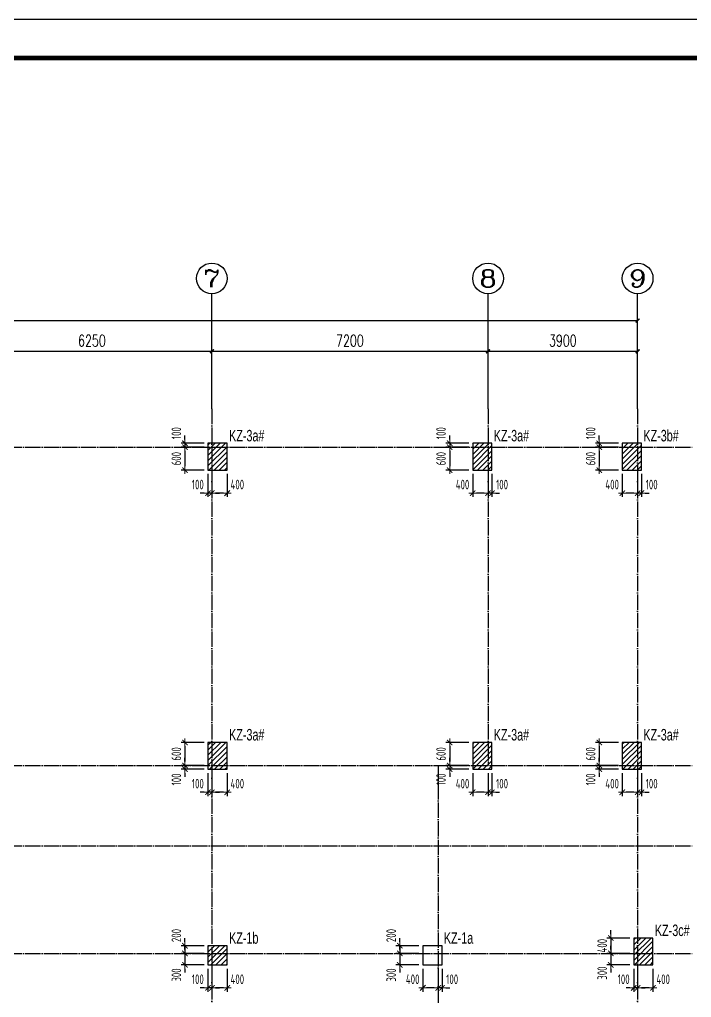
# Model space of a CAD drawing. Extents: x -441005 to 725361, y -182459 to 319313.
# Drawn here: x 5838 to 23352, y -23450 to 2050 of the extents above; entities that cross this region are included whole.
import ezdxf
from ezdxf.enums import TextEntityAlignment as Align

# ---------------------------------------------------------------- set-up
doc = ezdxf.new("R2010")
doc.units = 0
doc.header["$LTSCALE"] = 100
doc.linetypes.add('DOTE', pattern=[2.42, 2, -0.2, 0.02, -0.2])
doc.layers.get('0').update_dxf_attribs({"linetype": 'CONTINUOUS'})
doc.layers.get('Defpoints').update_dxf_attribs({"linetype": 'CONTINUOUS'})
for name, color, linetype in [('AXIS', 3, 'CONTINUOUS'), ('AXIS_TEXT', 7, 'CONTINUOUS'), ('COLU', 7, 'CONTINUOUS'), ('DOTE', 8, 'DOTE'), ('S审图修改', 2, 'CONTINUOUS'), ('TEXT', 7, 'CONTINUOUS'), ('图框', 7, 'CONTINUOUS')]:
    doc.layers.add(name, color=color, linetype=linetype)
doc.layers.add('COLU-平法定位', color=3, linetype='ByLayer', lineweight=18)
doc.layers.add('T填充图层(非模板)', color=251, linetype='CONTINUOUS', lineweight=0)
doc.styles.add('_TCH_AXIS', font='COMPLEX', dxfattribs={"bigfont": 'GBCBIG'})
doc.styles.add('_TCH_DIM_T3', font='simplex_.ttf', dxfattribs={"width": 0.705882, "bigfont": 'GBCBIG'})
doc.styles.add('BW_Dim', font='Bweng.shx', dxfattribs={"width": 0.7, "bigfont": 'hztxt.shx'})
doc.styles.add('COMPLEX', font='COMPLEX')
doc.styles.add('TCCAD_Dimension', font='Tssdeng.shx', dxfattribs={"width": 0.7, "bigfont": 'hztxt.shx'})
doc.dimstyles.new('_TCH_ARCH&&100', dxfattribs={"dimtxt": 297.5, "dimasz": 100, "dimexe": 250, "dimexo": 300, "dimgap": 126.25, "dimtad": 1, "dimdec": 0, "dimzin": 0, "dimdsep": 46, "dimtxsty": '_TCH_DIM_T3', "dimblk": 'ARCHTICK', "dimcen": 0.09, "dimclrt": 7, "dimazin": 2, "dimtfac": 1, "dimtdec": 0, "dimtix": 1, "dimtmove": 2, "dimatfit": 3, "dimfxl": 0, "dimtolj": 1, "dimtzin": 0, "dimarcsym": 0})
doc.dimstyles.new('TCCAD_100_100', dxfattribs={"dimtxt": 250, "dimasz": 100, "dimexe": 100, "dimexo": 100, "dimgap": 100, "dimtad": 1, "dimdec": 0, "dimzin": 0, "dimdsep": 46, "dimtxsty": 'TCCAD_Dimension', "dimblk": '_TCDBK100_100', "dimcen": 0, "dimclrt": 7, "dimadec": 0, "dimazin": 0, "dimtfac": 1, "dimtdec": 0, "dimtix": 1, "dimtmove": 2, "dimatfit": 3, "dimfxl": 0, "dimtolj": 1, "dimtzin": 0, "dimarcsym": 0})
pattern_1 = [(45, (43125, -141300), (-67.35192, 67.35192), [])]

# ---------------------------------------------------------------- blocks, each defined once
blk = doc.blocks.new('_AXISO')
blk.add_circle((0, 0), 0.5)
at = {"layer": 'AXIS_TEXT', "style": 'COMPLEX', "width": 1.041667}
blk.add_attdef('A', text='', height=0.56, dxfattribs=at).set_placement((-0.25, -0.28), (0.25, -0.28), align=Align.FIT)
blk = doc.blocks.new('_ArchTick')
at = {"color": 0, "linetype": 'ByBlock', "const_width": 0.4}
blk.add_lwpolyline([(-0.5, -0.5), (0.5, 0.5)], dxfattribs=at)
blk = doc.blocks.new('*D631')
at = {"layer": 'AXIS', "color": 0, "lineweight": -2}
for p, q in [((4600, -7800), (4600, -6350)), ((10850, -7800), (10850, -6350)), ((4600, -6600), (10850, -6600))]:
    blk.add_line(p, q, dxfattribs=at)
at = {"layer": 'Defpoints', "color": 0}
for p in [(10850, -6600), (4600, -8100), (10850, -8100)]:
    blk.add_point(p, dxfattribs=at)
at = {"layer": 'AXIS', "color": 0, "lineweight": -2, "xscale": 100, "yscale": 100, "zscale": 100, "rotation": 180}
blk.add_blockref('_ArchTick', (4600, -6600), dxfattribs=at)
at = {"layer": 'AXIS', "color": 0, "lineweight": -2, "xscale": 100, "yscale": 100, "zscale": 100}
blk.add_blockref('_ArchTick', (10850, -6600), dxfattribs=at)
at = {"layer": 'AXIS', "color": 7, "insert": (7725, -6324), "char_height": 297.5, "attachment_point": 5, "style": '_TCH_DIM_T3'}
blk.add_mtext('\\A1;6250', dxfattribs=at)
blk = doc.blocks.new('*D639')
at = {"layer": 'AXIS', "color": 0, "lineweight": -2}
for p, q in [((-29800, -7800), (-29800, -5550)), ((21950, -7800), (21950, -5550)), ((-29800, -5800), (21950, -5800))]:
    blk.add_line(p, q, dxfattribs=at)
at = {"layer": 'Defpoints', "color": 0}
for p in [(21950, -5800), (-29800, -8100), (21950, -8100)]:
    blk.add_point(p, dxfattribs=at)
at = {"layer": 'AXIS', "color": 0, "lineweight": -2, "xscale": 100, "yscale": 100, "zscale": 100, "rotation": 180}
blk.add_blockref('_ArchTick', (-29800, -5800), dxfattribs=at)
at = {"layer": 'AXIS', "color": 0, "lineweight": -2, "xscale": 100, "yscale": 100, "zscale": 100}
blk.add_blockref('_ArchTick', (21950, -5800), dxfattribs=at)
at = {"layer": 'AXIS', "color": 7, "insert": (-3925, -5524), "char_height": 297.5, "attachment_point": 5, "style": '_TCH_DIM_T3'}
blk.add_mtext('\\A1;51750', dxfattribs=at)
blk = doc.blocks.new('*D640')
at = {"layer": 'AXIS', "color": 0, "lineweight": -2}
for p, q in [((10850, -7800), (10850, -6350)), ((18050, -7800), (18050, -6350)), ((10850, -6600), (18050, -6600))]:
    blk.add_line(p, q, dxfattribs=at)
at = {"layer": 'Defpoints', "color": 0}
for p in [(18050, -6600), (10850, -8100), (18050, -8100)]:
    blk.add_point(p, dxfattribs=at)
at = {"layer": 'AXIS', "color": 0, "lineweight": -2, "xscale": 100, "yscale": 100, "zscale": 100, "rotation": 180}
blk.add_blockref('_ArchTick', (10850, -6600), dxfattribs=at)
at = {"layer": 'AXIS', "color": 0, "lineweight": -2, "xscale": 100, "yscale": 100, "zscale": 100}
blk.add_blockref('_ArchTick', (18050, -6600), dxfattribs=at)
at = {"layer": 'AXIS', "color": 7, "insert": (14450, -6324), "char_height": 297.5, "attachment_point": 5, "style": '_TCH_DIM_T3'}
blk.add_mtext('\\A1;7200', dxfattribs=at)
blk = doc.blocks.new('*D641')
at = {"layer": 'AXIS', "color": 0, "lineweight": -2}
for p, q in [((18050, -7800), (18050, -6350)), ((21950, -7800), (21950, -6350)), ((18050, -6600), (21950, -6600))]:
    blk.add_line(p, q, dxfattribs=at)
at = {"layer": 'Defpoints', "color": 0}
for p in [(21950, -6600), (18050, -8100), (21950, -8100)]:
    blk.add_point(p, dxfattribs=at)
at = {"layer": 'AXIS', "color": 0, "lineweight": -2, "xscale": 100, "yscale": 100, "zscale": 100, "rotation": 180}
blk.add_blockref('_ArchTick', (18050, -6600), dxfattribs=at)
at = {"layer": 'AXIS', "color": 0, "lineweight": -2, "xscale": 100, "yscale": 100, "zscale": 100}
blk.add_blockref('_ArchTick', (21950, -6600), dxfattribs=at)
at = {"layer": 'AXIS', "color": 7, "insert": (20000, -6324), "char_height": 297.5, "attachment_point": 5, "style": '_TCH_DIM_T3'}
blk.add_mtext('\\A1;3900', dxfattribs=at)
blk = doc.blocks.new('_TCDBK100_100')
blk.add_line((-1, 0), (1, 0))
at = {"const_width": 0.25}
blk.add_lwpolyline([(-0.7, -0.7), (0.7, 0.7)], dxfattribs=at)
blk = doc.blocks.new('*D649')
at = {"layer": 'COLU-平法定位', "color": 0, "linetype": 'Continuous', "lineweight": -2}
for p, q in [((20950, -8900), (20950, -8800)), ((21450, -9000), (20850, -9000)), ((21450, -9100), (20850, -9100)), ((20950, -9000), (20950, -9100)), ((20950, -9200), (20950, -9300))]:
    blk.add_line(p, q, dxfattribs=at)
at = {"layer": 'Defpoints', "color": 0, "linetype": 'Continuous'}
for p in [(20950, -9100), (21550, -9000), (21550, -9100)]:
    blk.add_point(p, dxfattribs=at)
at = {"layer": 'COLU-平法定位', "color": 0, "linetype": 'Continuous', "lineweight": -2, "xscale": 100, "yscale": 100, "zscale": 100}
for p, rotation in [((20950, -9000), 270), ((20950, -9100), 90)]:
    blk.add_blockref('_TCDBK100_100', p, dxfattribs=dict(at, rotation=rotation))
at = {"layer": 'COLU-平法定位', "color": 7, "linetype": 'Continuous', "insert": (20725, -8735), "char_height": 250, "attachment_point": 5, "rotation": 90, "style": 'TCCAD_Dimension'}
blk.add_mtext('\\A1;100', dxfattribs=at)
blk = doc.blocks.new('*D650')
at = {"layer": 'COLU-平法定位', "color": 0, "linetype": 'Continuous', "lineweight": -2}
for p, q in [((21450, -9100), (20850, -9100)), ((20950, -9200), (20950, -9600)), ((21450, -9700), (20850, -9700))]:
    blk.add_line(p, q, dxfattribs=at)
at = {"layer": 'Defpoints', "color": 0, "linetype": 'Continuous'}
for p in [(21550, -9100), (20950, -9700), (21550, -9700)]:
    blk.add_point(p, dxfattribs=at)
at = {"layer": 'COLU-平法定位', "color": 0, "linetype": 'Continuous', "lineweight": -2, "xscale": 100, "yscale": 100, "zscale": 100}
for p, rotation in [((20950, -9100), 90), ((20950, -9700), 270)]:
    blk.add_blockref('_TCDBK100_100', p, dxfattribs=dict(at, rotation=rotation))
at = {"layer": 'COLU-平法定位', "color": 7, "linetype": 'Continuous', "insert": (20725, -9400), "char_height": 250, "attachment_point": 5, "rotation": 90, "style": 'TCCAD_Dimension'}
blk.add_mtext('\\A1;600', dxfattribs=at)
blk = doc.blocks.new('*D651')
at = {"layer": 'COLU-平法定位', "color": 0, "linetype": 'Continuous', "lineweight": -2}
for p, q in [((21950, -9800), (21950, -10400)), ((22050, -9800), (22050, -10400)), ((21850, -10300), (21750, -10300)), ((22050, -10300), (21950, -10300)), ((22150, -10300), (22250, -10300))]:
    blk.add_line(p, q, dxfattribs=at)
at = {"layer": 'Defpoints', "color": 0, "linetype": 'Continuous'}
for p in [(21950, -9700), (22050, -9700), (21950, -10300)]:
    blk.add_point(p, dxfattribs=at)
at = {"layer": 'COLU-平法定位', "color": 0, "linetype": 'Continuous', "lineweight": -2, "xscale": 100, "yscale": 100, "zscale": 100}
for p, rotation in [((21950, -10300), 2.334537313969202e-08), ((22050, -10300), 180.0000000233454)]:
    blk.add_blockref('_TCDBK100_100', p, dxfattribs=dict(at, rotation=rotation))
at = {"layer": 'COLU-平法定位', "color": 7, "linetype": 'Continuous', "insert": (22315, -10075), "char_height": 250, "attachment_point": 5, "rotation": 0, "style": 'TCCAD_Dimension'}
blk.add_mtext('\\A1;100', dxfattribs=at)
blk = doc.blocks.new('*D652')
at = {"layer": 'COLU-平法定位', "color": 0, "linetype": 'Continuous', "lineweight": -2}
for p, q in [((21550, -9800), (21550, -10400)), ((21950, -9800), (21950, -10400)), ((21850, -10300), (21650, -10300))]:
    blk.add_line(p, q, dxfattribs=at)
at = {"layer": 'Defpoints', "color": 0, "linetype": 'Continuous'}
for p in [(21550, -9700), (21950, -9700), (21550, -10300)]:
    blk.add_point(p, dxfattribs=at)
at = {"layer": 'COLU-平法定位', "color": 0, "linetype": 'Continuous', "lineweight": -2, "xscale": 100, "yscale": 100, "zscale": 100}
for p, rotation in [((21550, -10300), 180.0000000233454), ((21950, -10300), 2.334540560866571e-08)]:
    blk.add_blockref('_TCDBK100_100', p, dxfattribs=dict(at, rotation=rotation))
at = {"layer": 'COLU-平法定位', "color": 7, "linetype": 'Continuous', "insert": (21285, -10075), "char_height": 250, "attachment_point": 5, "rotation": 0, "style": 'TCCAD_Dimension'}
blk.add_mtext('\\A1;400', dxfattribs=at)
blk = doc.blocks.new('*D653')
at = {"layer": 'COLU-平法定位', "color": 0, "linetype": 'Continuous', "lineweight": -2}
for p, q in [((21450, -16800), (20850, -16800)), ((20950, -16900), (20950, -17300)), ((21450, -17400), (20850, -17400))]:
    blk.add_line(p, q, dxfattribs=at)
at = {"layer": 'Defpoints', "color": 0, "linetype": 'Continuous'}
for p in [(21550, -16800), (20950, -17400), (21550, -17400)]:
    blk.add_point(p, dxfattribs=at)
at = {"layer": 'COLU-平法定位', "color": 0, "linetype": 'Continuous', "lineweight": -2, "xscale": 100, "yscale": 100, "zscale": 100}
for p, rotation in [((20950, -16800), 90), ((20950, -17400), 270)]:
    blk.add_blockref('_TCDBK100_100', p, dxfattribs=dict(at, rotation=rotation))
at = {"layer": 'COLU-平法定位', "color": 7, "linetype": 'Continuous', "insert": (20725, -17100), "char_height": 250, "attachment_point": 5, "rotation": 90, "style": 'TCCAD_Dimension'}
blk.add_mtext('\\A1;600', dxfattribs=at)
blk = doc.blocks.new('*D654')
at = {"layer": 'COLU-平法定位', "color": 0, "linetype": 'Continuous', "lineweight": -2}
for p, q in [((20950, -17300), (20950, -17200)), ((21450, -17400), (20850, -17400)), ((21450, -17500), (20850, -17500)), ((20950, -17400), (20950, -17500)), ((20950, -17600), (20950, -17700))]:
    blk.add_line(p, q, dxfattribs=at)
at = {"layer": 'Defpoints', "color": 0, "linetype": 'Continuous'}
for p in [(20950, -17500), (21550, -17400), (21550, -17500)]:
    blk.add_point(p, dxfattribs=at)
at = {"layer": 'COLU-平法定位', "color": 0, "linetype": 'Continuous', "lineweight": -2, "xscale": 100, "yscale": 100, "zscale": 100}
for p, rotation in [((20950, -17400), 270), ((20950, -17500), 90)]:
    blk.add_blockref('_TCDBK100_100', p, dxfattribs=dict(at, rotation=rotation))
at = {"layer": 'COLU-平法定位', "color": 7, "linetype": 'Continuous', "insert": (20725, -17765), "char_height": 250, "attachment_point": 5, "rotation": 90, "style": 'TCCAD_Dimension'}
blk.add_mtext('\\A1;100', dxfattribs=at)
blk = doc.blocks.new('*D655')
at = {"layer": 'COLU-平法定位', "color": 0, "linetype": 'Continuous', "lineweight": -2}
for p, q in [((21950, -17600), (21950, -18200)), ((22050, -17600), (22050, -18200)), ((21850, -18100), (21750, -18100)), ((22050, -18100), (21950, -18100)), ((22150, -18100), (22250, -18100))]:
    blk.add_line(p, q, dxfattribs=at)
at = {"layer": 'Defpoints', "color": 0, "linetype": 'Continuous'}
for p in [(21950, -17500), (22050, -17500), (21950, -18100)]:
    blk.add_point(p, dxfattribs=at)
at = {"layer": 'COLU-平法定位', "color": 0, "linetype": 'Continuous', "lineweight": -2, "xscale": 100, "yscale": 100, "zscale": 100}
for p, rotation in [((21950, -18100), 2.334537313969202e-08), ((22050, -18100), 180.0000000233454)]:
    blk.add_blockref('_TCDBK100_100', p, dxfattribs=dict(at, rotation=rotation))
at = {"layer": 'COLU-平法定位', "color": 7, "linetype": 'Continuous', "insert": (22315, -17875), "char_height": 250, "attachment_point": 5, "rotation": 0, "style": 'TCCAD_Dimension'}
blk.add_mtext('\\A1;100', dxfattribs=at)
blk = doc.blocks.new('*D656')
at = {"layer": 'COLU-平法定位', "color": 0, "linetype": 'Continuous', "lineweight": -2}
for p, q in [((21550, -17600), (21550, -18200)), ((21950, -17600), (21950, -18200)), ((21850, -18100), (21650, -18100))]:
    blk.add_line(p, q, dxfattribs=at)
at = {"layer": 'Defpoints', "color": 0, "linetype": 'Continuous'}
for p in [(21550, -17500), (21950, -17500), (21550, -18100)]:
    blk.add_point(p, dxfattribs=at)
at = {"layer": 'COLU-平法定位', "color": 0, "linetype": 'Continuous', "lineweight": -2, "xscale": 100, "yscale": 100, "zscale": 100}
for p, rotation in [((21550, -18100), 180.0000000233454), ((21950, -18100), 2.334540560866571e-08)]:
    blk.add_blockref('_TCDBK100_100', p, dxfattribs=dict(at, rotation=rotation))
at = {"layer": 'COLU-平法定位', "color": 7, "linetype": 'Continuous', "insert": (21285, -17875), "char_height": 250, "attachment_point": 5, "rotation": 0, "style": 'TCCAD_Dimension'}
blk.add_mtext('\\A1;400', dxfattribs=at)
blk = doc.blocks.new('*D657')
at = {"layer": 'COLU-平法定位', "color": 0, "linetype": 'Continuous', "lineweight": -2}
for p, q in [((21750, -21900), (21150, -21900)), ((21250, -21800), (21250, -21700)), ((21250, -21900), (21250, -22300)), ((21750, -22300), (21150, -22300)), ((21250, -22400), (21250, -22500))]:
    blk.add_line(p, q, dxfattribs=at)
at = {"layer": 'Defpoints', "color": 0, "linetype": 'Continuous'}
for p in [(21850, -21900), (21250, -22300), (21850, -22300)]:
    blk.add_point(p, dxfattribs=at)
at = {"layer": 'COLU-平法定位', "color": 0, "linetype": 'Continuous', "lineweight": -2, "xscale": 100, "yscale": 100, "zscale": 100}
for p, rotation in [((21250, -21900), 270), ((21250, -22300), 90)]:
    blk.add_blockref('_TCDBK100_100', p, dxfattribs=dict(at, rotation=rotation))
at = {"layer": 'COLU-平法定位', "color": 7, "linetype": 'Continuous', "insert": (21025, -22100), "char_height": 250, "attachment_point": 5, "rotation": 90, "style": 'TCCAD_Dimension'}
blk.add_mtext('\\A1;400', dxfattribs=at)
blk = doc.blocks.new('*D658')
at = {"layer": 'COLU-平法定位', "color": 0, "linetype": 'Continuous', "lineweight": -2}
for p, q in [((21250, -22200), (21250, -22100)), ((21750, -22300), (21150, -22300)), ((21250, -22300), (21250, -22600)), ((21750, -22600), (21150, -22600)), ((21250, -22700), (21250, -22800))]:
    blk.add_line(p, q, dxfattribs=at)
at = {"layer": 'Defpoints', "color": 0, "linetype": 'Continuous'}
for p in [(21850, -22300), (21250, -22600), (21850, -22600)]:
    blk.add_point(p, dxfattribs=at)
at = {"layer": 'COLU-平法定位', "color": 0, "linetype": 'Continuous', "lineweight": -2, "xscale": 100, "yscale": 100, "zscale": 100}
for p, rotation in [((21250, -22300), 270), ((21250, -22600), 90)]:
    blk.add_blockref('_TCDBK100_100', p, dxfattribs=dict(at, rotation=rotation))
at = {"layer": 'COLU-平法定位', "color": 7, "linetype": 'Continuous', "insert": (21025, -22815), "char_height": 250, "attachment_point": 5, "rotation": 90, "style": 'TCCAD_Dimension'}
blk.add_mtext('\\A1;300', dxfattribs=at)
blk = doc.blocks.new('*D659')
at = {"layer": 'COLU-平法定位', "color": 0, "linetype": 'Continuous', "lineweight": -2}
for p, q in [((21950, -22700), (21950, -23300)), ((22350, -22700), (22350, -23300)), ((22250, -23200), (22050, -23200))]:
    blk.add_line(p, q, dxfattribs=at)
at = {"layer": 'Defpoints', "color": 0, "linetype": 'Continuous'}
for p in [(21950, -22600), (22350, -22600), (21950, -23200)]:
    blk.add_point(p, dxfattribs=at)
at = {"layer": 'COLU-平法定位', "color": 0, "linetype": 'Continuous', "lineweight": -2, "xscale": 100, "yscale": 100, "zscale": 100}
for p, rotation in [((21950, -23200), 180.0000000233454), ((22350, -23200), 2.334540560866571e-08)]:
    blk.add_blockref('_TCDBK100_100', p, dxfattribs=dict(at, rotation=rotation))
at = {"layer": 'COLU-平法定位', "color": 7, "linetype": 'Continuous', "insert": (22615, -22975), "char_height": 250, "attachment_point": 5, "rotation": 0, "style": 'TCCAD_Dimension'}
blk.add_mtext('\\A1;400', dxfattribs=at)
blk = doc.blocks.new('*D660')
at = {"layer": 'COLU-平法定位', "color": 0, "linetype": 'Continuous', "lineweight": -2}
for p, q in [((21850, -22700), (21850, -23300)), ((21950, -22700), (21950, -23300)), ((21750, -23200), (21650, -23200)), ((21950, -23200), (21850, -23200)), ((22050, -23200), (22150, -23200))]:
    blk.add_line(p, q, dxfattribs=at)
at = {"layer": 'Defpoints', "color": 0, "linetype": 'Continuous'}
for p in [(21850, -22600), (21950, -22600), (21850, -23200)]:
    blk.add_point(p, dxfattribs=at)
at = {"layer": 'COLU-平法定位', "color": 0, "linetype": 'Continuous', "lineweight": -2, "xscale": 100, "yscale": 100, "zscale": 100}
for p, rotation in [((21850, -23200), 2.334537313969202e-08), ((21950, -23200), 180.0000000233454)]:
    blk.add_blockref('_TCDBK100_100', p, dxfattribs=dict(at, rotation=rotation))
at = {"layer": 'COLU-平法定位', "color": 7, "linetype": 'Continuous', "insert": (21585, -22975), "char_height": 250, "attachment_point": 5, "rotation": 0, "style": 'TCCAD_Dimension'}
blk.add_mtext('\\A1;100', dxfattribs=at)
blk = doc.blocks.new('*D661')
at = {"layer": 'COLU-平法定位', "color": 0, "linetype": 'Continuous', "lineweight": -2}
for p, q in [((17050, -8900), (17050, -8800)), ((17550, -9000), (16950, -9000)), ((17550, -9100), (16950, -9100)), ((17050, -9000), (17050, -9100)), ((17050, -9200), (17050, -9300))]:
    blk.add_line(p, q, dxfattribs=at)
at = {"layer": 'Defpoints', "color": 0, "linetype": 'Continuous'}
for p in [(17050, -9100), (17650, -9000), (17650, -9100)]:
    blk.add_point(p, dxfattribs=at)
at = {"layer": 'COLU-平法定位', "color": 0, "linetype": 'Continuous', "lineweight": -2, "xscale": 100, "yscale": 100, "zscale": 100}
for p, rotation in [((17050, -9000), 270), ((17050, -9100), 90)]:
    blk.add_blockref('_TCDBK100_100', p, dxfattribs=dict(at, rotation=rotation))
at = {"layer": 'COLU-平法定位', "color": 7, "linetype": 'Continuous', "insert": (16825, -8735), "char_height": 250, "attachment_point": 5, "rotation": 90, "style": 'TCCAD_Dimension'}
blk.add_mtext('\\A1;100', dxfattribs=at)
blk = doc.blocks.new('*D662')
at = {"layer": 'COLU-平法定位', "color": 0, "linetype": 'Continuous', "lineweight": -2}
for p, q in [((17550, -9100), (16950, -9100)), ((17050, -9200), (17050, -9600)), ((17550, -9700), (16950, -9700))]:
    blk.add_line(p, q, dxfattribs=at)
at = {"layer": 'Defpoints', "color": 0, "linetype": 'Continuous'}
for p in [(17650, -9100), (17050, -9700), (17650, -9700)]:
    blk.add_point(p, dxfattribs=at)
at = {"layer": 'COLU-平法定位', "color": 0, "linetype": 'Continuous', "lineweight": -2, "xscale": 100, "yscale": 100, "zscale": 100}
for p, rotation in [((17050, -9100), 90), ((17050, -9700), 270)]:
    blk.add_blockref('_TCDBK100_100', p, dxfattribs=dict(at, rotation=rotation))
at = {"layer": 'COLU-平法定位', "color": 7, "linetype": 'Continuous', "insert": (16825, -9400), "char_height": 250, "attachment_point": 5, "rotation": 90, "style": 'TCCAD_Dimension'}
blk.add_mtext('\\A1;600', dxfattribs=at)
blk = doc.blocks.new('*D663')
at = {"layer": 'COLU-平法定位', "color": 0, "linetype": 'Continuous', "lineweight": -2}
for p, q in [((18050, -9800), (18050, -10400)), ((18150, -9800), (18150, -10400)), ((17950, -10300), (17850, -10300)), ((18150, -10300), (18050, -10300)), ((18250, -10300), (18350, -10300))]:
    blk.add_line(p, q, dxfattribs=at)
at = {"layer": 'Defpoints', "color": 0, "linetype": 'Continuous'}
for p in [(18050, -9700), (18150, -9700), (18050, -10300)]:
    blk.add_point(p, dxfattribs=at)
at = {"layer": 'COLU-平法定位', "color": 0, "linetype": 'Continuous', "lineweight": -2, "xscale": 100, "yscale": 100, "zscale": 100}
for p, rotation in [((18050, -10300), 2.334537313969202e-08), ((18150, -10300), 180.0000000233454)]:
    blk.add_blockref('_TCDBK100_100', p, dxfattribs=dict(at, rotation=rotation))
at = {"layer": 'COLU-平法定位', "color": 7, "linetype": 'Continuous', "insert": (18415, -10075), "char_height": 250, "attachment_point": 5, "rotation": 0, "style": 'TCCAD_Dimension'}
blk.add_mtext('\\A1;100', dxfattribs=at)
blk = doc.blocks.new('*D664')
at = {"layer": 'COLU-平法定位', "color": 0, "linetype": 'Continuous', "lineweight": -2}
for p, q in [((17650, -9800), (17650, -10400)), ((18050, -9800), (18050, -10400)), ((17950, -10300), (17750, -10300))]:
    blk.add_line(p, q, dxfattribs=at)
at = {"layer": 'Defpoints', "color": 0, "linetype": 'Continuous'}
for p in [(17650, -9700), (18050, -9700), (17650, -10300)]:
    blk.add_point(p, dxfattribs=at)
at = {"layer": 'COLU-平法定位', "color": 0, "linetype": 'Continuous', "lineweight": -2, "xscale": 100, "yscale": 100, "zscale": 100}
for p, rotation in [((17650, -10300), 180.0000000233454), ((18050, -10300), 2.334540560866571e-08)]:
    blk.add_blockref('_TCDBK100_100', p, dxfattribs=dict(at, rotation=rotation))
at = {"layer": 'COLU-平法定位', "color": 7, "linetype": 'Continuous', "insert": (17385, -10075), "char_height": 250, "attachment_point": 5, "rotation": 0, "style": 'TCCAD_Dimension'}
blk.add_mtext('\\A1;400', dxfattribs=at)
blk = doc.blocks.new('*D665')
at = {"layer": 'COLU-平法定位', "color": 0, "linetype": 'Continuous', "lineweight": -2}
for p, q in [((17550, -16800), (16950, -16800)), ((17050, -16900), (17050, -17300)), ((17550, -17400), (16950, -17400))]:
    blk.add_line(p, q, dxfattribs=at)
at = {"layer": 'Defpoints', "color": 0, "linetype": 'Continuous'}
for p in [(17650, -16800), (17050, -17400), (17650, -17400)]:
    blk.add_point(p, dxfattribs=at)
at = {"layer": 'COLU-平法定位', "color": 0, "linetype": 'Continuous', "lineweight": -2, "xscale": 100, "yscale": 100, "zscale": 100}
for p, rotation in [((17050, -16800), 90), ((17050, -17400), 270)]:
    blk.add_blockref('_TCDBK100_100', p, dxfattribs=dict(at, rotation=rotation))
at = {"layer": 'COLU-平法定位', "color": 7, "linetype": 'Continuous', "insert": (16825, -17100), "char_height": 250, "attachment_point": 5, "rotation": 90, "style": 'TCCAD_Dimension'}
blk.add_mtext('\\A1;600', dxfattribs=at)
blk = doc.blocks.new('*D666')
at = {"layer": 'COLU-平法定位', "color": 0, "linetype": 'Continuous', "lineweight": -2}
for p, q in [((17050, -17300), (17050, -17200)), ((17550, -17400), (16950, -17400)), ((17550, -17500), (16950, -17500)), ((17050, -17400), (17050, -17500)), ((17050, -17600), (17050, -17700))]:
    blk.add_line(p, q, dxfattribs=at)
at = {"layer": 'Defpoints', "color": 0, "linetype": 'Continuous'}
for p in [(17050, -17500), (17650, -17400), (17650, -17500)]:
    blk.add_point(p, dxfattribs=at)
at = {"layer": 'COLU-平法定位', "color": 0, "linetype": 'Continuous', "lineweight": -2, "xscale": 100, "yscale": 100, "zscale": 100}
for p, rotation in [((17050, -17400), 270), ((17050, -17500), 90)]:
    blk.add_blockref('_TCDBK100_100', p, dxfattribs=dict(at, rotation=rotation))
at = {"layer": 'COLU-平法定位', "color": 7, "linetype": 'Continuous', "insert": (16825, -17765), "char_height": 250, "attachment_point": 5, "rotation": 90, "style": 'TCCAD_Dimension'}
blk.add_mtext('\\A1;100', dxfattribs=at)
blk = doc.blocks.new('*D667')
at = {"layer": 'COLU-平法定位', "color": 0, "linetype": 'Continuous', "lineweight": -2}
for p, q in [((18050, -17600), (18050, -18200)), ((18150, -17600), (18150, -18200)), ((17950, -18100), (17850, -18100)), ((18150, -18100), (18050, -18100)), ((18250, -18100), (18350, -18100))]:
    blk.add_line(p, q, dxfattribs=at)
at = {"layer": 'Defpoints', "color": 0, "linetype": 'Continuous'}
for p in [(18050, -17500), (18150, -17500), (18050, -18100)]:
    blk.add_point(p, dxfattribs=at)
at = {"layer": 'COLU-平法定位', "color": 0, "linetype": 'Continuous', "lineweight": -2, "xscale": 100, "yscale": 100, "zscale": 100}
for p, rotation in [((18050, -18100), 2.334537313969202e-08), ((18150, -18100), 180.0000000233454)]:
    blk.add_blockref('_TCDBK100_100', p, dxfattribs=dict(at, rotation=rotation))
at = {"layer": 'COLU-平法定位', "color": 7, "linetype": 'Continuous', "insert": (18415, -17875), "char_height": 250, "attachment_point": 5, "rotation": 0, "style": 'TCCAD_Dimension'}
blk.add_mtext('\\A1;100', dxfattribs=at)
blk = doc.blocks.new('*D668')
at = {"layer": 'COLU-平法定位', "color": 0, "linetype": 'Continuous', "lineweight": -2}
for p, q in [((17650, -17600), (17650, -18200)), ((18050, -17600), (18050, -18200)), ((17950, -18100), (17750, -18100))]:
    blk.add_line(p, q, dxfattribs=at)
at = {"layer": 'Defpoints', "color": 0, "linetype": 'Continuous'}
for p in [(17650, -17500), (18050, -17500), (17650, -18100)]:
    blk.add_point(p, dxfattribs=at)
at = {"layer": 'COLU-平法定位', "color": 0, "linetype": 'Continuous', "lineweight": -2, "xscale": 100, "yscale": 100, "zscale": 100}
for p, rotation in [((17650, -18100), 180.0000000233454), ((18050, -18100), 2.334540560866571e-08)]:
    blk.add_blockref('_TCDBK100_100', p, dxfattribs=dict(at, rotation=rotation))
at = {"layer": 'COLU-平法定位', "color": 7, "linetype": 'Continuous', "insert": (17385, -17875), "char_height": 250, "attachment_point": 5, "rotation": 0, "style": 'TCCAD_Dimension'}
blk.add_mtext('\\A1;400', dxfattribs=at)
blk = doc.blocks.new('*D669')
at = {"layer": 'COLU-平法定位', "color": 0, "linetype": 'Continuous', "lineweight": -2}
for p, q in [((15750, -22000), (15750, -21900)), ((16250, -22100), (15650, -22100)), ((15750, -22100), (15750, -22300)), ((16250, -22300), (15650, -22300)), ((15750, -22400), (15750, -22500))]:
    blk.add_line(p, q, dxfattribs=at)
at = {"layer": 'Defpoints', "color": 0, "linetype": 'Continuous'}
for p in [(16350, -22100), (15750, -22300), (16350, -22300)]:
    blk.add_point(p, dxfattribs=at)
at = {"layer": 'COLU-平法定位', "color": 0, "linetype": 'Continuous', "lineweight": -2, "xscale": 100, "yscale": 100, "zscale": 100}
for p, rotation in [((15750, -22100), 270), ((15750, -22300), 90)]:
    blk.add_blockref('_TCDBK100_100', p, dxfattribs=dict(at, rotation=rotation))
at = {"layer": 'COLU-平法定位', "color": 7, "linetype": 'Continuous', "insert": (15525, -21835), "char_height": 250, "attachment_point": 5, "rotation": 90, "style": 'TCCAD_Dimension'}
blk.add_mtext('\\A1;200', dxfattribs=at)
blk = doc.blocks.new('*D670')
at = {"layer": 'COLU-平法定位', "color": 0, "linetype": 'Continuous', "lineweight": -2}
for p, q in [((15750, -22200), (15750, -22100)), ((16250, -22300), (15650, -22300)), ((15750, -22300), (15750, -22600)), ((16250, -22600), (15650, -22600)), ((15750, -22700), (15750, -22800))]:
    blk.add_line(p, q, dxfattribs=at)
at = {"layer": 'Defpoints', "color": 0, "linetype": 'Continuous'}
for p in [(16350, -22300), (15750, -22600), (16350, -22600)]:
    blk.add_point(p, dxfattribs=at)
at = {"layer": 'COLU-平法定位', "color": 0, "linetype": 'Continuous', "lineweight": -2, "xscale": 100, "yscale": 100, "zscale": 100}
for p, rotation in [((15750, -22300), 270), ((15750, -22600), 90)]:
    blk.add_blockref('_TCDBK100_100', p, dxfattribs=dict(at, rotation=rotation))
at = {"layer": 'COLU-平法定位', "color": 7, "linetype": 'Continuous', "insert": (15525, -22865), "char_height": 250, "attachment_point": 5, "rotation": 90, "style": 'TCCAD_Dimension'}
blk.add_mtext('\\A1;300', dxfattribs=at)
blk = doc.blocks.new('*D671')
at = {"layer": 'COLU-平法定位', "color": 0, "linetype": 'Continuous', "lineweight": -2}
for p, q in [((16750, -22700), (16750, -23300)), ((16850, -22700), (16850, -23300)), ((16650, -23200), (16550, -23200)), ((16850, -23200), (16750, -23200)), ((16950, -23200), (17050, -23200))]:
    blk.add_line(p, q, dxfattribs=at)
at = {"layer": 'Defpoints', "color": 0, "linetype": 'Continuous'}
for p in [(16750, -22600), (16850, -22600), (16750, -23200)]:
    blk.add_point(p, dxfattribs=at)
at = {"layer": 'COLU-平法定位', "color": 0, "linetype": 'Continuous', "lineweight": -2, "xscale": 100, "yscale": 100, "zscale": 100}
for p, rotation in [((16750, -23200), 2.334537313969202e-08), ((16850, -23200), 180.0000000233454)]:
    blk.add_blockref('_TCDBK100_100', p, dxfattribs=dict(at, rotation=rotation))
at = {"layer": 'COLU-平法定位', "color": 7, "linetype": 'Continuous', "insert": (17115, -22975), "char_height": 250, "attachment_point": 5, "rotation": 0, "style": 'TCCAD_Dimension'}
blk.add_mtext('\\A1;100', dxfattribs=at)
blk = doc.blocks.new('*D672')
at = {"layer": 'COLU-平法定位', "color": 0, "linetype": 'Continuous', "lineweight": -2}
for p, q in [((16350, -22700), (16350, -23300)), ((16750, -22700), (16750, -23300)), ((16650, -23200), (16450, -23200))]:
    blk.add_line(p, q, dxfattribs=at)
at = {"layer": 'Defpoints', "color": 0, "linetype": 'Continuous'}
for p in [(16350, -22600), (16750, -22600), (16350, -23200)]:
    blk.add_point(p, dxfattribs=at)
at = {"layer": 'COLU-平法定位', "color": 0, "linetype": 'Continuous', "lineweight": -2, "xscale": 100, "yscale": 100, "zscale": 100}
for p, rotation in [((16350, -23200), 180.0000000233454), ((16750, -23200), 2.334540560866571e-08)]:
    blk.add_blockref('_TCDBK100_100', p, dxfattribs=dict(at, rotation=rotation))
at = {"layer": 'COLU-平法定位', "color": 7, "linetype": 'Continuous', "insert": (16085, -22975), "char_height": 250, "attachment_point": 5, "rotation": 0, "style": 'TCCAD_Dimension'}
blk.add_mtext('\\A1;400', dxfattribs=at)
blk = doc.blocks.new('*D673')
at = {"layer": 'COLU-平法定位', "color": 0, "linetype": 'Continuous', "lineweight": -2}
for p, q in [((10150, -8900), (10150, -8800)), ((10650, -9000), (10050, -9000)), ((10650, -9100), (10050, -9100)), ((10150, -9000), (10150, -9100)), ((10150, -9200), (10150, -9300))]:
    blk.add_line(p, q, dxfattribs=at)
at = {"layer": 'Defpoints', "color": 0, "linetype": 'Continuous'}
for p in [(10150, -9100), (10750, -9000), (10750, -9100)]:
    blk.add_point(p, dxfattribs=at)
at = {"layer": 'COLU-平法定位', "color": 0, "linetype": 'Continuous', "lineweight": -2, "xscale": 100, "yscale": 100, "zscale": 100}
for p, rotation in [((10150, -9000), 270), ((10150, -9100), 90)]:
    blk.add_blockref('_TCDBK100_100', p, dxfattribs=dict(at, rotation=rotation))
at = {"layer": 'COLU-平法定位', "color": 7, "linetype": 'Continuous', "insert": (9925, -8735), "char_height": 250, "attachment_point": 5, "rotation": 90, "style": 'TCCAD_Dimension'}
blk.add_mtext('\\A1;100', dxfattribs=at)
blk = doc.blocks.new('*D674')
at = {"layer": 'COLU-平法定位', "color": 0, "linetype": 'Continuous', "lineweight": -2}
for p, q in [((10650, -9100), (10050, -9100)), ((10150, -9200), (10150, -9600)), ((10650, -9700), (10050, -9700))]:
    blk.add_line(p, q, dxfattribs=at)
at = {"layer": 'Defpoints', "color": 0, "linetype": 'Continuous'}
for p in [(10750, -9100), (10150, -9700), (10750, -9700)]:
    blk.add_point(p, dxfattribs=at)
at = {"layer": 'COLU-平法定位', "color": 0, "linetype": 'Continuous', "lineweight": -2, "xscale": 100, "yscale": 100, "zscale": 100}
for p, rotation in [((10150, -9100), 90), ((10150, -9700), 270)]:
    blk.add_blockref('_TCDBK100_100', p, dxfattribs=dict(at, rotation=rotation))
at = {"layer": 'COLU-平法定位', "color": 7, "linetype": 'Continuous', "insert": (9925, -9400), "char_height": 250, "attachment_point": 5, "rotation": 90, "style": 'TCCAD_Dimension'}
blk.add_mtext('\\A1;600', dxfattribs=at)
blk = doc.blocks.new('*D675')
at = {"layer": 'COLU-平法定位', "color": 0, "linetype": 'Continuous', "lineweight": -2}
for p, q in [((10850, -9800), (10850, -10400)), ((11250, -9800), (11250, -10400)), ((11150, -10300), (10950, -10300))]:
    blk.add_line(p, q, dxfattribs=at)
at = {"layer": 'Defpoints', "color": 0, "linetype": 'Continuous'}
for p in [(10850, -9700), (11250, -9700), (10850, -10300)]:
    blk.add_point(p, dxfattribs=at)
at = {"layer": 'COLU-平法定位', "color": 0, "linetype": 'Continuous', "lineweight": -2, "xscale": 100, "yscale": 100, "zscale": 100}
for p, rotation in [((10850, -10300), 180.0000000233454), ((11250, -10300), 2.334540560866571e-08)]:
    blk.add_blockref('_TCDBK100_100', p, dxfattribs=dict(at, rotation=rotation))
at = {"layer": 'COLU-平法定位', "color": 7, "linetype": 'Continuous', "insert": (11515, -10075), "char_height": 250, "attachment_point": 5, "rotation": 0, "style": 'TCCAD_Dimension'}
blk.add_mtext('\\A1;400', dxfattribs=at)
blk = doc.blocks.new('*D676')
at = {"layer": 'COLU-平法定位', "color": 0, "linetype": 'Continuous', "lineweight": -2}
for p, q in [((10750, -9800), (10750, -10400)), ((10850, -9800), (10850, -10400)), ((10650, -10300), (10550, -10300)), ((10850, -10300), (10750, -10300)), ((10950, -10300), (11050, -10300))]:
    blk.add_line(p, q, dxfattribs=at)
at = {"layer": 'Defpoints', "color": 0, "linetype": 'Continuous'}
for p in [(10750, -9700), (10850, -9700), (10750, -10300)]:
    blk.add_point(p, dxfattribs=at)
at = {"layer": 'COLU-平法定位', "color": 0, "linetype": 'Continuous', "lineweight": -2, "xscale": 100, "yscale": 100, "zscale": 100}
for p, rotation in [((10750, -10300), 2.334537313969202e-08), ((10850, -10300), 180.0000000233454)]:
    blk.add_blockref('_TCDBK100_100', p, dxfattribs=dict(at, rotation=rotation))
at = {"layer": 'COLU-平法定位', "color": 7, "linetype": 'Continuous', "insert": (10485, -10075), "char_height": 250, "attachment_point": 5, "rotation": 0, "style": 'TCCAD_Dimension'}
blk.add_mtext('\\A1;100', dxfattribs=at)
blk = doc.blocks.new('*D677')
at = {"layer": 'COLU-平法定位', "color": 0, "linetype": 'Continuous', "lineweight": -2}
for p, q in [((10650, -16800), (10050, -16800)), ((10150, -16900), (10150, -17300)), ((10650, -17400), (10050, -17400))]:
    blk.add_line(p, q, dxfattribs=at)
at = {"layer": 'Defpoints', "color": 0, "linetype": 'Continuous'}
for p in [(10750, -16800), (10150, -17400), (10750, -17400)]:
    blk.add_point(p, dxfattribs=at)
at = {"layer": 'COLU-平法定位', "color": 0, "linetype": 'Continuous', "lineweight": -2, "xscale": 100, "yscale": 100, "zscale": 100}
for p, rotation in [((10150, -16800), 90), ((10150, -17400), 270)]:
    blk.add_blockref('_TCDBK100_100', p, dxfattribs=dict(at, rotation=rotation))
at = {"layer": 'COLU-平法定位', "color": 7, "linetype": 'Continuous', "insert": (9925, -17100), "char_height": 250, "attachment_point": 5, "rotation": 90, "style": 'TCCAD_Dimension'}
blk.add_mtext('\\A1;600', dxfattribs=at)
blk = doc.blocks.new('*D678')
at = {"layer": 'COLU-平法定位', "color": 0, "linetype": 'Continuous', "lineweight": -2}
for p, q in [((10150, -17300), (10150, -17200)), ((10650, -17400), (10050, -17400)), ((10650, -17500), (10050, -17500)), ((10150, -17400), (10150, -17500)), ((10150, -17600), (10150, -17700))]:
    blk.add_line(p, q, dxfattribs=at)
at = {"layer": 'Defpoints', "color": 0, "linetype": 'Continuous'}
for p in [(10150, -17500), (10750, -17400), (10750, -17500)]:
    blk.add_point(p, dxfattribs=at)
at = {"layer": 'COLU-平法定位', "color": 0, "linetype": 'Continuous', "lineweight": -2, "xscale": 100, "yscale": 100, "zscale": 100}
for p, rotation in [((10150, -17400), 270), ((10150, -17500), 90)]:
    blk.add_blockref('_TCDBK100_100', p, dxfattribs=dict(at, rotation=rotation))
at = {"layer": 'COLU-平法定位', "color": 7, "linetype": 'Continuous', "insert": (9925, -17765), "char_height": 250, "attachment_point": 5, "rotation": 90, "style": 'TCCAD_Dimension'}
blk.add_mtext('\\A1;100', dxfattribs=at)
blk = doc.blocks.new('*D679')
at = {"layer": 'COLU-平法定位', "color": 0, "linetype": 'Continuous', "lineweight": -2}
for p, q in [((10850, -17600), (10850, -18200)), ((11250, -17600), (11250, -18200)), ((11150, -18100), (10950, -18100))]:
    blk.add_line(p, q, dxfattribs=at)
at = {"layer": 'Defpoints', "color": 0, "linetype": 'Continuous'}
for p in [(10850, -17500), (11250, -17500), (10850, -18100)]:
    blk.add_point(p, dxfattribs=at)
at = {"layer": 'COLU-平法定位', "color": 0, "linetype": 'Continuous', "lineweight": -2, "xscale": 100, "yscale": 100, "zscale": 100}
for p, rotation in [((10850, -18100), 180.0000000233454), ((11250, -18100), 2.334540560866571e-08)]:
    blk.add_blockref('_TCDBK100_100', p, dxfattribs=dict(at, rotation=rotation))
at = {"layer": 'COLU-平法定位', "color": 7, "linetype": 'Continuous', "insert": (11515, -17875), "char_height": 250, "attachment_point": 5, "rotation": 0, "style": 'TCCAD_Dimension'}
blk.add_mtext('\\A1;400', dxfattribs=at)
blk = doc.blocks.new('*D680')
at = {"layer": 'COLU-平法定位', "color": 0, "linetype": 'Continuous', "lineweight": -2}
for p, q in [((10750, -17600), (10750, -18200)), ((10850, -17600), (10850, -18200)), ((10650, -18100), (10550, -18100)), ((10850, -18100), (10750, -18100)), ((10950, -18100), (11050, -18100))]:
    blk.add_line(p, q, dxfattribs=at)
at = {"layer": 'Defpoints', "color": 0, "linetype": 'Continuous'}
for p in [(10750, -17500), (10850, -17500), (10750, -18100)]:
    blk.add_point(p, dxfattribs=at)
at = {"layer": 'COLU-平法定位', "color": 0, "linetype": 'Continuous', "lineweight": -2, "xscale": 100, "yscale": 100, "zscale": 100}
for p, rotation in [((10750, -18100), 2.334537313969202e-08), ((10850, -18100), 180.0000000233454)]:
    blk.add_blockref('_TCDBK100_100', p, dxfattribs=dict(at, rotation=rotation))
at = {"layer": 'COLU-平法定位', "color": 7, "linetype": 'Continuous', "insert": (10485, -17875), "char_height": 250, "attachment_point": 5, "rotation": 0, "style": 'TCCAD_Dimension'}
blk.add_mtext('\\A1;100', dxfattribs=at)
blk = doc.blocks.new('*D681')
at = {"layer": 'COLU-平法定位', "color": 0, "linetype": 'Continuous', "lineweight": -2}
for p, q in [((10150, -22000), (10150, -21900)), ((10650, -22100), (10050, -22100)), ((10150, -22100), (10150, -22300)), ((10650, -22300), (10050, -22300)), ((10150, -22400), (10150, -22500))]:
    blk.add_line(p, q, dxfattribs=at)
at = {"layer": 'Defpoints', "color": 0, "linetype": 'Continuous'}
for p in [(10750, -22100), (10150, -22300), (10750, -22300)]:
    blk.add_point(p, dxfattribs=at)
at = {"layer": 'COLU-平法定位', "color": 0, "linetype": 'Continuous', "lineweight": -2, "xscale": 100, "yscale": 100, "zscale": 100}
for p, rotation in [((10150, -22100), 270), ((10150, -22300), 90)]:
    blk.add_blockref('_TCDBK100_100', p, dxfattribs=dict(at, rotation=rotation))
at = {"layer": 'COLU-平法定位', "color": 7, "linetype": 'Continuous', "insert": (9925, -21835), "char_height": 250, "attachment_point": 5, "rotation": 90, "style": 'TCCAD_Dimension'}
blk.add_mtext('\\A1;200', dxfattribs=at)
blk = doc.blocks.new('*D682')
at = {"layer": 'COLU-平法定位', "color": 0, "linetype": 'Continuous', "lineweight": -2}
for p, q in [((10150, -22200), (10150, -22100)), ((10650, -22300), (10050, -22300)), ((10150, -22300), (10150, -22600)), ((10650, -22600), (10050, -22600)), ((10150, -22700), (10150, -22800))]:
    blk.add_line(p, q, dxfattribs=at)
at = {"layer": 'Defpoints', "color": 0, "linetype": 'Continuous'}
for p in [(10750, -22300), (10150, -22600), (10750, -22600)]:
    blk.add_point(p, dxfattribs=at)
at = {"layer": 'COLU-平法定位', "color": 0, "linetype": 'Continuous', "lineweight": -2, "xscale": 100, "yscale": 100, "zscale": 100}
for p, rotation in [((10150, -22300), 270), ((10150, -22600), 90)]:
    blk.add_blockref('_TCDBK100_100', p, dxfattribs=dict(at, rotation=rotation))
at = {"layer": 'COLU-平法定位', "color": 7, "linetype": 'Continuous', "insert": (9925, -22865), "char_height": 250, "attachment_point": 5, "rotation": 90, "style": 'TCCAD_Dimension'}
blk.add_mtext('\\A1;300', dxfattribs=at)
blk = doc.blocks.new('*D683')
at = {"layer": 'COLU-平法定位', "color": 0, "linetype": 'Continuous', "lineweight": -2}
for p, q in [((10850, -22700), (10850, -23300)), ((11250, -22700), (11250, -23300)), ((11150, -23200), (10950, -23200))]:
    blk.add_line(p, q, dxfattribs=at)
at = {"layer": 'Defpoints', "color": 0, "linetype": 'Continuous'}
for p in [(10850, -22600), (11250, -22600), (10850, -23200)]:
    blk.add_point(p, dxfattribs=at)
at = {"layer": 'COLU-平法定位', "color": 0, "linetype": 'Continuous', "lineweight": -2, "xscale": 100, "yscale": 100, "zscale": 100}
for p, rotation in [((10850, -23200), 180.0000000233454), ((11250, -23200), 2.334540560866571e-08)]:
    blk.add_blockref('_TCDBK100_100', p, dxfattribs=dict(at, rotation=rotation))
at = {"layer": 'COLU-平法定位', "color": 7, "linetype": 'Continuous', "insert": (11515, -22975), "char_height": 250, "attachment_point": 5, "rotation": 0, "style": 'TCCAD_Dimension'}
blk.add_mtext('\\A1;400', dxfattribs=at)
blk = doc.blocks.new('*D684')
at = {"layer": 'COLU-平法定位', "color": 0, "linetype": 'Continuous', "lineweight": -2}
for p, q in [((10750, -22700), (10750, -23300)), ((10850, -22700), (10850, -23300)), ((10650, -23200), (10550, -23200)), ((10850, -23200), (10750, -23200)), ((10950, -23200), (11050, -23200))]:
    blk.add_line(p, q, dxfattribs=at)
at = {"layer": 'Defpoints', "color": 0, "linetype": 'Continuous'}
for p in [(10750, -22600), (10850, -22600), (10750, -23200)]:
    blk.add_point(p, dxfattribs=at)
at = {"layer": 'COLU-平法定位', "color": 0, "linetype": 'Continuous', "lineweight": -2, "xscale": 100, "yscale": 100, "zscale": 100}
for p, rotation in [((10750, -23200), 2.334537313969202e-08), ((10850, -23200), 180.0000000233454)]:
    blk.add_blockref('_TCDBK100_100', p, dxfattribs=dict(at, rotation=rotation))
at = {"layer": 'COLU-平法定位', "color": 7, "linetype": 'Continuous', "insert": (10485, -22975), "char_height": 250, "attachment_point": 5, "rotation": 0, "style": 'TCCAD_Dimension'}
blk.add_mtext('\\A1;100', dxfattribs=at)
blk = doc.blocks.new('A2+1_2')
at = {"layer": '图框'}
blk.add_lwpolyline([(0, 0), (89100, 0), (89100, 42000), (0, 42000)], close=True, dxfattribs=at)
at = {"layer": '图框', "const_width": 120}
blk.add_lwpolyline([(2500, 1000), (88100, 1000), (88100, 41000), (2500, 41000)], close=True, dxfattribs=at)

msp = doc.modelspace()

# ---------------------------------------------------------------- hatches: boundary and pattern name
at = {"layer": 'S审图修改'}
h = msp.add_hatch(dxfattribs=at)
h.set_pattern_fill('ANSI31', color=256, scale=30, style=0)
h.paths.add_polyline_path([(11250, -9700), (11250, -9000), (10750, -9000), (10750, -9700)])
h = msp.add_hatch(dxfattribs=at)
h.set_pattern_fill('ANSI31', color=256, scale=30, style=0)
h.paths.add_polyline_path([(18150, -9700), (18150, -9000), (17650, -9000), (17650, -9700)])
h = msp.add_hatch(dxfattribs=at)
h.set_pattern_fill('ANSI31', color=256, scale=30, style=0)
h.paths.add_polyline_path([(11250, -17500), (11250, -16800), (10750, -16800), (10750, -17500)])
h = msp.add_hatch(dxfattribs=at)
h.set_pattern_fill('ANSI31', color=256, scale=30, style=0)
h.paths.add_polyline_path([(18150, -17500), (18150, -16800), (17650, -16800), (17650, -17500)])
h = msp.add_hatch(dxfattribs=at)
h.set_pattern_fill('ANSI31', color=256, scale=30, style=0)
h.paths.add_polyline_path([(22050, -17500), (22050, -16800), (21550, -16800), (21550, -17500)])
at = {"layer": 'T填充图层(非模板)'}
h = msp.add_hatch(dxfattribs=at)
h.set_pattern_fill('ANSI31', color=6, scale=30, style=0)
h.set_pattern_definition([(45, (43125, -141000), (-67.35192, 67.35192), [])])
h.paths.add_polyline_path([(22050, -9700), (22050, -9000), (21550, -9000), (21550, -9700)])
h = msp.add_hatch(dxfattribs=at)
h.set_pattern_fill('ANSI31', color=6, scale=30, style=0)
h.set_pattern_definition(pattern_1)
h.paths.add_polyline_path([(22350, -22600), (22350, -21900), (21850, -21900), (21850, -22600)])
h = msp.add_hatch(dxfattribs=at)
h.set_pattern_fill('ANSI31', color=6, scale=30, style=0)
h.set_pattern_definition(pattern_1)
h.paths.add_polyline_path([(11250, -22600), (11250, -22100), (10750, -22100), (10750, -22600)])

# ---------------------------------------------------------------- linework, layer by layer
at = {"layer": 'AXIS'}
for p, q in [((10850, -8100), (10850, -5100)), ((18050, -8100), (18050, -5100)), ((21950, -8100), (21950, -5100))]:
    msp.add_line(p, q, dxfattribs=at)
at = {"layer": 'COLU'}
for points in [[(11250, -9700), (11250, -9000), (10750, -9000), (10750, -9700)], [(18150, -9700), (18150, -9000), (17650, -9000), (17650, -9700)], [(22050, -9700), (22050, -9000), (21550, -9000), (21550, -9700)], [(11250, -17500), (11250, -16800), (10750, -16800), (10750, -17500)], [(18150, -17500), (18150, -16800), (17650, -16800), (17650, -17500)], [(22050, -17500), (22050, -16800), (21550, -16800), (21550, -17500)], [(22350, -22600), (22350, -21900), (21850, -21900), (21850, -22600)], [(11250, -22600), (11250, -22100), (10750, -22100), (10750, -22600)], [(16850, -22600), (16850, -22100), (16350, -22100), (16350, -22600)]]:
    msp.add_lwpolyline(points, close=True, dxfattribs=at)
at = {"layer": 'DOTE', "ltscale": 2}
for p, q in [((10850, -8100), (10850, -23600)), ((18050, -8100), (18050, -17400)), ((21950, -8100), (21950, -23600)), ((-30800, -9100), (23400, -9100)), ((-30800, -17400), (23400, -17400)), ((16750, -17400), (16750, -23600)), ((-30800, -19500), (23400, -19500)), ((-30800, -22300), (23400, -22300))]:
    msp.add_line(p, q, dxfattribs=at)

# ---------------------------------------------------------------- block references
msp.add_blockref('A2+1_2', (-40300, -39950))
at = {"layer": 'AXIS'}
ref = msp.add_blockref('_AXISO', (10850, -4700), dxfattribs=dict(at, xscale=800, yscale=800, zscale=800))
ref.add_attrib('A', '7', dxfattribs={"layer": 'AXIS_TEXT', "height": 452.5, "style": '_TCH_AXIS', "width": 1.5}).set_placement((10623.7, -4926.3), (11076.3, -4926.3), align=Align.FIT)
ref = msp.add_blockref('_AXISO', (18050, -4700), dxfattribs=dict(at, xscale=800, yscale=800, zscale=800))
ref.add_attrib('A', '8', dxfattribs={"layer": 'AXIS_TEXT', "height": 452.5, "style": '_TCH_AXIS', "width": 1.5}).set_placement((17823.7, -4926.3), (18276.3, -4926.3), align=Align.FIT)
ref = msp.add_blockref('_AXISO', (21950, -4700), dxfattribs=dict(at, xscale=800, yscale=800, zscale=800))
ref.add_attrib('A', '9', dxfattribs={"layer": 'AXIS_TEXT', "height": 452.5, "style": '_TCH_AXIS', "width": 1.5}).set_placement((21723.7, -4926.3), (22176.3, -4926.3), align=Align.FIT)

# ---------------------------------------------------------------- texts
at = {"layer": 'TEXT', "style": 'BW_Dim', "width": 0.7}
for s, p in [('KZ-3a#', (11300.4, -8950)), ('KZ-3a#', (18199.6, -8950)), ('KZ-3b#', (22099.6, -8950)), ('KZ-3a#', (11300.4, -16749.2)), ('KZ-3a#', (18199.6, -16749.2)), ('KZ-3a#', (22099.6, -16749.2)), ('KZ-3c#', (22400, -21849.6)), ('KZ-1b', (11300, -22049.6)), ('KZ-1a', (16900, -22049.6))]:
    msp.add_text(s, height=300, dxfattribs=at).set_placement(p)

# ---------------------------------------------------------------- dimensions: what is measured, and where the dimension line sits
at = {"layer": 'AXIS'}
for p1, p2, distance, picture, middle in [((-29800, -8100), (21950, -8100), 2300, '*D639', (-3925, -5523.6)), ((4600, -8100), (10850, -8100), 1500, '*D631', (7725, -6323.6)), ((10850, -8100), (18050, -8100), 1500, '*D640', (14450, -6323.6)), ((18050, -8100), (21950, -8100), 1500, '*D641', (20000, -6323.6))]:
    dim = msp.add_aligned_dim(p1=p1, p2=p2, distance=distance, dimstyle='_TCH_ARCH&&100', dxfattribs=at)
    dim.commit()
    dim.dimension.update_dxf_attribs({"geometry": picture, "text_midpoint": middle})
at = {"layer": 'COLU-平法定位', "linetype": 'Continuous'}
for base, p1, p2, angle, picture, middle in [((10150, -9100), (10750, -9000), (10750, -9100), 270, '*D673', (9925, -8735)), ((17050, -9100), (17650, -9000), (17650, -9100), 270, '*D661', (16825, -8735)), ((20950, -9100), (21550, -9000), (21550, -9100), 270, '*D649', (20725, -8735)), ((10750, -10300), (10850, -9700), (10750, -9700), 180, '*D676', (10485, -10075)), ((10850, -10300), (11250, -9700), (10850, -9700), 180, '*D675', (11515, -10075)), ((17650, -10300), (18050, -9700), (17650, -9700), 180, '*D664', (17385, -10075)), ((18050, -10300), (18150, -9700), (18050, -9700), 180, '*D663', (18415, -10075)), ((21550, -10300), (21950, -9700), (21550, -9700), 180, '*D652', (21285, -10075)), ((21950, -10300), (22050, -9700), (21950, -9700), 180, '*D651', (22315, -10075)), ((10150, -17500), (10750, -17400), (10750, -17500), 270, '*D678', (9925, -17765)), ((17050, -17500), (17650, -17400), (17650, -17500), 270, '*D666', (16825, -17765)), ((20950, -17500), (21550, -17400), (21550, -17500), 270, '*D654', (20725, -17765)), ((10750, -18100), (10850, -17500), (10750, -17500), 180, '*D680', (10485, -17875)), ((10850, -18100), (11250, -17500), (10850, -17500), 180, '*D679', (11515, -17875)), ((17650, -18100), (18050, -17500), (17650, -17500), 180, '*D668', (17385, -17875)), ((18050, -18100), (18150, -17500), (18050, -17500), 180, '*D667', (18415, -17875)), ((21550, -18100), (21950, -17500), (21550, -17500), 180, '*D656', (21285, -17875)), ((21950, -18100), (22050, -17500), (21950, -17500), 180, '*D655', (22315, -17875)), ((10150, -22300), (10750, -22100), (10750, -22300), 270, '*D681', (9925, -21835)), ((15750, -22300), (16350, -22100), (16350, -22300), 270, '*D669', (15525, -21835)), ((10150, -22600), (10750, -22300), (10750, -22600), 270, '*D682', (9925, -22865)), ((15750, -22600), (16350, -22300), (16350, -22600), 270, '*D670', (15525, -22865)), ((21250, -22600), (21850, -22300), (21850, -22600), 270, '*D658', (21025, -22815.1)), ((10750, -23200), (10850, -22600), (10750, -22600), 180, '*D684', (10485, -22975)), ((10850, -23200), (11250, -22600), (10850, -22600), 180, '*D683', (11515, -22975)), ((16350, -23200), (16750, -22600), (16350, -22600), 180, '*D672', (16085, -22975)), ((16750, -23200), (16850, -22600), (16750, -22600), 180, '*D671', (17115, -22975)), ((21850, -23200), (21950, -22600), (21850, -22600), 180, '*D660', (21585, -22975)), ((21950, -23200), (22350, -22600), (21950, -22600), 180, '*D659', (22615, -22975))]:
    dim = msp.add_linear_dim(base=base, p1=p1, p2=p2, angle=angle, dimstyle='TCCAD_100_100', dxfattribs=at)
    dim.commit()
    dim.dimension.update_dxf_attribs({"geometry": picture, "text_midpoint": middle, "dimtype": 160})
for base, p1, p2, picture, middle in [((10150, -9700), (10750, -9100), (10750, -9700), '*D674', (9925, -9400)), ((17050, -9700), (17650, -9100), (17650, -9700), '*D662', (16825, -9400)), ((20950, -9700), (21550, -9100), (21550, -9700), '*D650', (20725, -9400)), ((10150, -17400), (10750, -16800), (10750, -17400), '*D677', (9925, -17100)), ((17050, -17400), (17650, -16800), (17650, -17400), '*D665', (16825, -17100)), ((20950, -17400), (21550, -16800), (21550, -17400), '*D653', (20725, -17100)), ((21250, -22300), (21850, -21900), (21850, -22300), '*D657', (21025, -22100))]:
    dim = msp.add_linear_dim(base=base, p1=p1, p2=p2, angle=270, dimstyle='TCCAD_100_100', dxfattribs=at)
    dim.commit()
    dim.dimension.update_dxf_attribs({"geometry": picture, "text_midpoint": middle})

doc.saveas('drawing.dxf')
